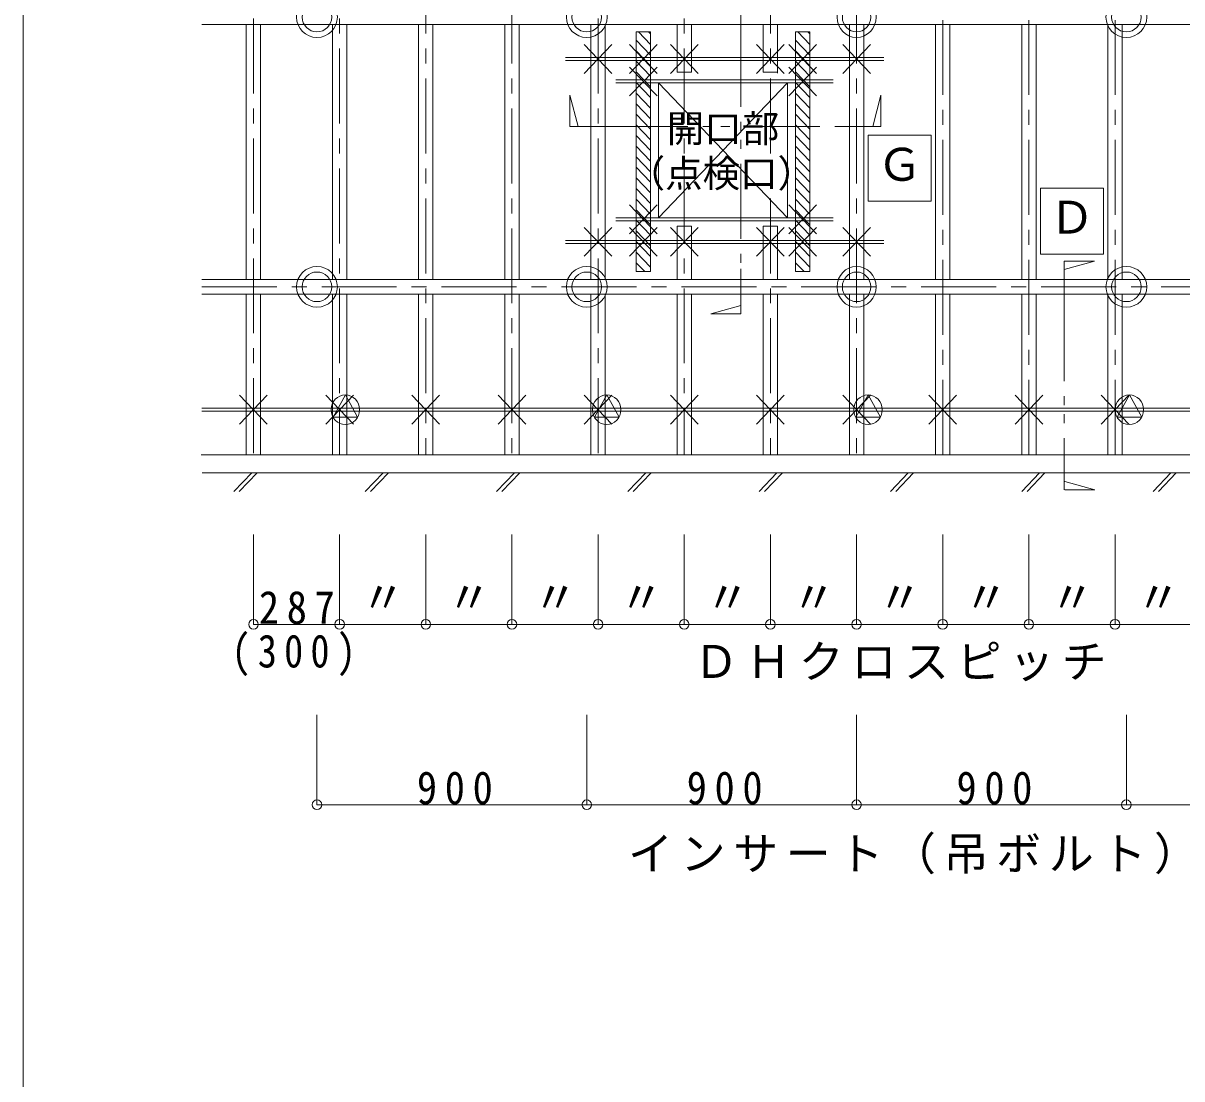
# Model space of a CAD drawing. Units: millimetres on the paper, enlarged 10 times, with parts at other scales. Extents: x -2077 to 2023, y -1433 to 1417.
# Drawn here: x -2077 to -1304, y -298 to 406 of the extents above; entities that cross this region are included whole.
import ezdxf
from ezdxf.enums import TextEntityAlignment as Align

# ---------------------------------------------------------------- set-up
doc = ezdxf.new("R2010")
doc.units = ezdxf.units.MM
doc.header["$LTSCALE"] = 10
doc.linetypes.add('CHAIN1', pattern=[8, 5, -1, 1, -1])
doc.linetypes.add('DOUBLE_CHAIN1', pattern=[8.8, 5, -1, 0.6, -0.6, 0.6, -1])
for name, color, linetype, lineweight in [('0-0_基本', 7, 'Continuous', 9), ('0-1_軸組', 7, 'Continuous', 9), ('0-2_インサート', 7, 'Continuous', 9), ('0-3_文字', 7, 'Continuous', 9), ('0-5_仕上', 7, 'Continuous', 9), ('F-0_図枠', 7, 'Continuous', 9)]:
    doc.layers.add(name, color=color, linetype=linetype, lineweight=lineweight)
doc.styles.add('ＭＳ ゴシック', font='')
doc.styles.get('ＭＳ ゴシック').set_extended_font_data('MS Gothic')

msp = doc.modelspace()

# ---------------------------------------------------------------- linework, layer by layer
at = {"layer": '0-0_基本', "color": 4, "linetype": 'CHAIN1'}
for p, q in [((-1463.94, 1048.28), (-1463.94, 118.28)), ((-1406.46, 1048.28), (-1406.46, 118.28)), ((-1348.98, 1048.28), (-1348.98, 118.28)), ((-1521.42, 989.28), (-1521.42, 118.28)), ((-1578.9, 929.28), (-1578.9, 118.28)), ((-1636.38, 869.28), (-1636.38, 118.28)), ((-1693.86, 809.28), (-1693.86, 118.28)), ((-1751.34, 749.28), (-1751.34, 118.28)), ((-1808.82, 689.28), (-1808.82, 118.28)), ((-1866.3, 629.28), (-1866.3, 118.28)), ((-1923.78, 569.28), (-1923.78, 118.28)), ((-1958.27, 230.28), (-904.47, 230.28))]:
    msp.add_line(p, q, dxfattribs=at)
at = {"layer": '0-0_基本'}
for p, q in [((-1703.09, 372.65), (-1684.63, 391.92)), ((-1703.09, 391.92), (-1684.63, 372.65)), ((-1672.91, 372.65), (-1654.46, 391.92)), ((-1672.91, 391.92), (-1654.46, 372.65)), ((-1645.61, 372.65), (-1627.15, 391.92)), ((-1645.61, 391.92), (-1627.15, 372.65)), ((-1588.13, 372.65), (-1569.67, 391.92)), ((-1588.13, 391.92), (-1569.67, 372.65)), ((-1566.58, 372.65), (-1548.12, 391.92)), ((-1566.58, 391.92), (-1548.12, 372.65)), ((-1530.65, 372.65), (-1512.19, 391.92)), ((-1530.65, 391.92), (-1512.19, 372.65)), ((-1715.7, 383.28), (-1503.22, 383.28)), ((-1715.7, 381.28), (-1503.22, 381.28)), ((-1658.89, 261.28), (-1658.89, 381.28)), ((-1552.56, 261.28), (-1552.56, 381.28)), ((-1664.06, 367.67), (-1672.91, 376.92)), ((-1654.46, 376.92), (-1662.98, 368.02)), ((-1566.58, 357.65), (-1548.12, 376.92)), ((-1566.58, 376.92), (-1548.12, 357.65)), ((-1682.09, 368.28), (-1536.98, 368.28)), ((-1682.09, 366.28), (-1536.98, 366.28)), ((-1663.44, 367.54), (-1672.91, 357.65)), ((-1654.46, 357.65), (-1663.69, 367.29)), ((-1654.46, 265.65), (-1672.91, 284.92)), ((-1654.46, 284.92), (-1672.91, 265.65)), ((-1566.58, 265.65), (-1548.12, 284.92)), ((-1566.58, 284.92), (-1548.12, 265.65)), ((-1682.09, 276.28), (-1536.98, 276.28)), ((-1682.09, 274.28), (-1536.98, 274.28)), ((-1703.09, 250.65), (-1684.63, 269.92)), ((-1703.09, 269.92), (-1684.63, 250.65)), ((-1672.91, 250.65), (-1654.46, 269.92)), ((-1672.91, 269.92), (-1654.46, 250.65)), ((-1645.61, 250.65), (-1627.15, 269.92)), ((-1645.61, 269.92), (-1627.15, 250.65)), ((-1588.13, 250.65), (-1569.67, 269.92)), ((-1588.13, 269.92), (-1569.67, 250.65)), ((-1566.58, 250.65), (-1548.12, 269.92)), ((-1566.58, 269.92), (-1548.12, 250.65)), ((-1530.65, 250.65), (-1512.19, 269.92)), ((-1530.65, 269.92), (-1512.19, 250.65)), ((-1715.7, 261.28), (-1503.22, 261.28)), ((-1715.7, 259.28), (-1503.22, 259.28)), ((-1933.01, 138.65), (-1914.55, 157.92)), ((-1933.01, 157.92), (-1914.55, 138.65)), ((-1875.53, 138.65), (-1857.07, 157.92)), ((-1875.53, 157.92), (-1857.07, 138.65)), ((-1818.05, 138.65), (-1799.59, 157.92)), ((-1818.05, 157.92), (-1799.59, 138.65)), ((-1760.57, 138.65), (-1742.11, 157.92)), ((-1760.57, 157.92), (-1742.11, 138.65)), ((-1703.09, 138.65), (-1684.63, 157.92)), ((-1703.09, 157.92), (-1684.63, 138.65)), ((-1645.61, 138.65), (-1627.15, 157.92)), ((-1645.61, 157.92), (-1627.15, 138.65)), ((-1588.13, 138.65), (-1569.67, 157.92)), ((-1588.13, 157.92), (-1569.67, 138.65)), ((-1530.65, 138.65), (-1512.19, 157.92)), ((-1530.65, 157.92), (-1512.19, 138.65)), ((-1473.17, 138.65), (-1454.71, 157.92)), ((-1473.17, 157.92), (-1454.71, 138.65)), ((-1415.69, 138.65), (-1397.23, 157.92)), ((-1415.69, 157.92), (-1397.23, 138.65)), ((-1358.21, 138.65), (-1339.75, 157.92)), ((-1358.21, 157.92), (-1339.75, 138.65)), ((-1958.27, 149.28), (-904.47, 149.28)), ((-1958.27, 147.28), (-904.47, 147.28)), ((-1936.95, 93.77), (-1924.96, 106.28)), ((-1933.38, 93.77), (-1921.4, 106.28)), ((-1849.33, 93.77), (-1837.35, 106.28)), ((-1845.77, 93.77), (-1833.78, 106.28)), ((-1761.72, 93.77), (-1749.73, 106.28)), ((-1758.15, 93.77), (-1746.16, 106.28)), ((-1674.1, 93.77), (-1662.12, 106.28)), ((-1670.53, 93.77), (-1658.55, 106.28)), ((-1586.49, 93.77), (-1574.5, 106.28)), ((-1582.92, 93.77), (-1570.93, 106.28)), ((-1498.87, 93.77), (-1486.89, 106.28)), ((-1495.3, 93.77), (-1483.32, 106.28)), ((-1411.26, 93.77), (-1399.27, 106.28)), ((-1407.69, 93.77), (-1395.7, 106.28)), ((-1323.64, 93.77), (-1311.66, 106.28)), ((-1320.07, 93.77), (-1308.09, 106.28))]:
    msp.add_line(p, q, dxfattribs=at)
for points in [[(-1958.59, 118.28), (-904.47, 118.28), (-904.47, 1048.28)], [(-892.47, 1048.28), (-892.47, 106.28), (-1958.08, 106.28)]]:
    msp.add_lwpolyline(points, dxfattribs=at)
at = {"layer": '0-1_軸組'}
for p, q in [((-904.47, 405.28), (-1958.27, 405.28)), ((-1928.57, 405.28), (-1928.57, 235.28)), ((-1918.99, 405.28), (-1918.99, 235.28)), ((-1871.09, 405.28), (-1871.09, 235.28)), ((-1861.51, 405.28), (-1861.51, 235.28)), ((-1813.61, 405.28), (-1813.61, 235.28)), ((-1804.03, 405.28), (-1804.03, 235.28)), ((-1756.13, 405.28), (-1756.13, 235.28)), ((-1746.55, 405.28), (-1746.55, 235.28)), ((-1698.65, 405.28), (-1698.65, 235.28)), ((-1689.07, 405.28), (-1689.07, 235.28)), ((-1641.17, 405.28), (-1641.17, 373.49)), ((-1631.59, 405.28), (-1631.59, 373.49)), ((-1583.69, 405.28), (-1583.69, 373.49)), ((-1574.11, 405.28), (-1574.11, 372.85)), ((-1526.21, 405.28), (-1526.21, 235.28)), ((-1516.63, 405.28), (-1516.63, 235.28)), ((-1468.73, 405.28), (-1468.73, 235.28)), ((-1459.15, 405.28), (-1459.15, 235.28)), ((-1411.25, 405.28), (-1411.25, 235.28)), ((-1401.67, 405.28), (-1401.67, 235.28)), ((-1353.77, 405.28), (-1353.77, 235.28)), ((-1344.19, 405.28), (-1344.19, 235.28)), ((-1668.47, 394.89), (-1658.89, 384.89)), ((-1666.99, 400.41), (-1658.89, 391.96)), ((-1660.21, 400.41), (-1658.89, 399.03)), ((-1562.14, 400.41), (-1552.56, 400.41)), ((-1562.14, 400.41), (-1562.14, 240.41)), ((-1562.14, 394.89), (-1552.56, 384.89)), ((-1560.65, 400.41), (-1552.56, 391.96)), ((-1553.87, 400.41), (-1552.56, 399.03)), ((-1552.56, 400.41), (-1552.56, 240.41)), ((-1668.47, 387.82), (-1658.89, 377.82)), ((-1562.14, 387.82), (-1552.56, 377.82)), ((-1668.47, 380.75), (-1658.89, 370.75)), ((-1562.14, 380.75), (-1552.56, 370.75)), ((-1668.47, 373.67), (-1658.89, 363.67)), ((-1641.17, 373.49), (-1631.59, 373.49)), ((-1583.69, 373.49), (-1574.11, 373.49)), ((-1562.14, 373.67), (-1552.56, 363.67)), ((-1668.47, 366.6), (-1658.89, 356.6)), ((-1562.14, 366.6), (-1552.56, 356.6)), ((-1668.47, 359.53), (-1658.89, 349.53)), ((-1562.14, 359.53), (-1552.56, 349.53)), ((-1668.47, 352.46), (-1658.89, 342.46)), ((-1562.14, 352.46), (-1552.56, 342.46)), ((-1668.47, 345.39), (-1658.89, 335.39)), ((-1562.14, 345.39), (-1552.56, 335.39)), ((-1668.47, 338.32), (-1658.89, 328.32)), ((-1562.14, 338.32), (-1552.56, 328.32)), ((-1668.47, 331.25), (-1658.89, 321.25)), ((-1562.14, 331.25), (-1552.56, 321.25)), ((-1668.47, 324.18), (-1658.89, 314.18)), ((-1668.47, 317.11), (-1658.89, 307.11)), ((-1562.14, 324.18), (-1552.56, 314.18)), ((-1562.14, 317.11), (-1552.56, 307.11)), ((-1668.47, 310.03), (-1658.89, 300.03)), ((-1562.14, 310.03), (-1552.56, 300.03)), ((-1668.47, 302.96), (-1658.89, 292.96)), ((-1562.14, 302.96), (-1552.56, 292.96)), ((-1668.47, 295.89), (-1658.89, 285.89)), ((-1562.14, 295.89), (-1552.56, 285.89)), ((-1668.47, 288.82), (-1658.89, 278.82)), ((-1562.14, 288.82), (-1552.56, 278.82)), ((-1668.47, 281.75), (-1658.89, 271.75)), ((-1562.14, 281.75), (-1552.56, 271.75)), ((-1668.47, 274.68), (-1658.89, 264.68)), ((-1641.17, 270.76), (-1641.17, 235.28)), ((-1641.17, 270.76), (-1631.59, 270.76)), ((-1631.59, 270.76), (-1631.59, 235.28)), ((-1583.69, 270.76), (-1583.69, 235.28)), ((-1583.69, 270.76), (-1574.11, 270.76)), ((-1574.11, 270.76), (-1574.11, 235.28)), ((-1562.14, 274.68), (-1552.56, 264.68)), ((-1668.47, 267.61), (-1658.89, 257.61)), ((-1562.14, 267.61), (-1552.56, 257.61)), ((-1668.47, 260.54), (-1658.89, 250.54)), ((-1562.14, 260.54), (-1552.56, 250.54)), ((-1668.47, 253.47), (-1658.89, 243.47)), ((-1562.14, 253.47), (-1552.56, 243.47)), ((-1668.47, 246.4), (-1662.74, 240.41)), ((-1668.47, 240.41), (-1658.89, 240.41)), ((-1562.14, 246.4), (-1556.4, 240.41)), ((-1562.14, 240.41), (-1552.56, 240.41)), ((-904.47, 235.28), (-1958.27, 235.28)), ((-904.47, 235.28), (-1958.27, 235.28)), ((-904.47, 225.28), (-1958.27, 225.28)), ((-904.47, 225.28), (-1958.27, 225.28)), ((-1928.57, 225.28), (-1928.57, 118.28)), ((-1918.99, 225.28), (-1918.99, 118.28)), ((-1871.09, 225.28), (-1871.09, 118.28)), ((-1861.51, 225.28), (-1861.51, 118.28)), ((-1813.61, 225.28), (-1813.61, 118.28)), ((-1804.03, 225.28), (-1804.03, 118.28)), ((-1756.13, 225.28), (-1756.13, 118.28)), ((-1746.55, 225.28), (-1746.55, 118.28)), ((-1698.65, 225.28), (-1698.65, 118.28)), ((-1689.07, 225.28), (-1689.07, 118.28)), ((-1641.17, 225.28), (-1641.17, 118.28)), ((-1631.59, 225.28), (-1631.59, 118.28)), ((-1583.69, 225.28), (-1583.69, 118.28)), ((-1574.11, 225.28), (-1574.11, 118.28)), ((-1526.21, 225.28), (-1526.21, 118.28)), ((-1516.63, 225.28), (-1516.63, 118.28)), ((-1468.73, 225.28), (-1468.73, 118.28)), ((-1459.15, 225.28), (-1459.15, 118.28)), ((-1411.25, 225.28), (-1411.25, 118.28)), ((-1401.67, 225.28), (-1401.67, 118.28)), ((-1353.77, 225.28), (-1353.77, 118.28)), ((-1344.19, 225.28), (-1344.19, 118.28))]:
    msp.add_line(p, q, dxfattribs=at)
msp.add_lwpolyline([(-1668.47, 240.41), (-1668.47, 400.41), (-1658.89, 400.41), (-1658.89, 240.41)], dxfattribs=at)
at = {"layer": '0-2_インサート'}
for p, q in [((-1862.47, 158.17), (-1870.67, 143.34)), ((-1854.27, 143.34), (-1862.47, 158.17)), ((-1688.11, 158.17), (-1696.32, 143.34)), ((-1679.91, 143.34), (-1688.11, 158.17)), ((-1513.76, 158.17), (-1521.96, 143.34)), ((-1505.55, 143.34), (-1513.76, 158.17)), ((-1339.4, 158.17), (-1347.61, 143.34)), ((-1331.2, 143.34), (-1339.4, 158.17)), ((-1870.67, 143.34), (-1854.27, 143.34)), ((-1696.32, 143.34), (-1679.91, 143.34)), ((-1521.96, 143.34), (-1505.55, 143.34)), ((-1347.61, 143.34), (-1331.2, 143.34))]:
    msp.add_line(p, q, dxfattribs=at)
for centre, radius in [((-1881.42, 410.28), 13.62), ((-1881.42, 410.28), 9.89), ((-1701.42, 410.28), 13.62), ((-1701.42, 410.28), 9.89), ((-1341.42, 410.28), 13.62), ((-1341.42, 410.28), 9.89), ((-1881.42, 230.28), 13.62), ((-1881.42, 230.28), 9.89), ((-1701.42, 230.28), 13.62), ((-1701.42, 230.28), 9.89), ((-1341.42, 230.28), 13.62), ((-1341.42, 230.28), 9.89)]:
    msp.add_circle(centre, radius, dxfattribs=at)
for centre, major_axis in [((-1521.42, 410.28), (0, 13.62)), ((-1521.42, 410.28), (0, 9.89)), ((-1521.42, 230.28), (0, 13.62)), ((-1521.42, 230.28), (0, 9.89)), ((-1862.47, 148.28), (0, 9.89)), ((-1688.11, 148.28), (0, 9.89)), ((-1513.76, 148.28), (0, 9.89)), ((-1339.4, 148.28), (0, 9.89))]:
    msp.add_ellipse(centre, major_axis=major_axis, ratio=0.958, dxfattribs=at)
at = {"layer": '0-3_文字'}
for p, q in [((-1598.52, 430.27), (-1598.52, 400.27)), ((-1712.62, 358.14), (-1707.25, 337.21)), ((-1712.62, 337.21), (-1712.62, 358.14)), ((-1505.13, 358.14), (-1510.5, 337.21)), ((-1505.13, 337.21), (-1505.13, 358.14)), ((-1712.62, 337.21), (-1683.88, 337.21)), ((-1505.13, 337.21), (-1533.87, 337.21)), ((-1513.76, 331.45), (-1471.61, 331.45)), ((-1513.76, 287.45), (-1513.76, 331.45)), ((-1471.61, 331.45), (-1471.61, 287.45)), ((-1398.8, 252.15), (-1398.8, 296.15)), ((-1398.8, 296.15), (-1356.65, 296.15)), ((-1356.65, 296.15), (-1356.65, 252.15)), ((-1471.61, 287.45), (-1513.76, 287.45)), ((-1356.65, 252.15), (-1398.8, 252.15)), ((-1382.81, 247.4), (-1382.81, 217.4)), ((-1598.52, 212.3), (-1598.52, 242.3)), ((-1618.56, 212.3), (-1598.52, 217.9)), ((-1598.52, 212.3), (-1618.56, 212.3)), ((-1382.81, 124.88), (-1382.81, 94.88)), ((-1362.44, 94.88), (-1382.49, 100.49)), ((-1382.49, 94.88), (-1362.44, 94.88)), ((-1923.78, 5.11), (-1923.78, 65.11)), ((-1866.3, 5.11), (-1866.3, 65.11)), ((-1808.82, 5.11), (-1808.82, 65.11)), ((-1751.34, 5.11), (-1751.34, 65.11)), ((-1693.86, 5.11), (-1693.86, 65.11)), ((-1636.38, 5.11), (-1636.38, 65.11)), ((-1578.9, 5.11), (-1578.9, 65.11)), ((-1521.42, 5.11), (-1521.42, 65.11)), ((-1463.94, 5.11), (-1463.94, 65.11)), ((-1406.46, 5.11), (-1406.46, 65.11)), ((-1348.98, 5.11), (-1348.98, 65.11)), ((-1866.3, 5.11), (-1866.3, 35.4)), ((-1923.78, 5.11), (-1866.3, 5.11)), ((-1866.3, 5.11), (-1808.82, 5.11)), ((-1808.82, 5.11), (-1751.34, 5.11)), ((-1751.34, 5.11), (-1693.86, 5.11)), ((-1693.86, 5.11), (-1636.38, 5.11)), ((-1636.38, 5.11), (-1578.9, 5.11)), ((-1578.9, 5.11), (-1521.42, 5.11)), ((-1521.42, 5.11), (-1463.94, 5.11)), ((-1463.94, 5.11), (-1406.46, 5.11)), ((-1406.46, 5.11), (-1348.98, 5.11)), ((-1348.98, 5.11), (-1291.5, 5.11)), ((-1881.42, -115.23), (-1881.42, -55.23)), ((-1701.42, -115.23), (-1701.42, -55.23)), ((-1521.42, -55.23), (-1521.42, -115.23)), ((-1341.42, -115.23), (-1341.42, -55.23)), ((-1881.42, -115.23), (-981.42, -115.23))]:
    msp.add_line(p, q, dxfattribs=at)
at = {"layer": '0-3_文字', "color": 4, "linetype": 'DOUBLE_CHAIN1'}
for p, q in [((-1598.52, 400.27), (-1598.52, 242.3)), ((-1683.88, 337.21), (-1533.87, 337.21)), ((-1382.81, 217.4), (-1382.81, 124.88))]:
    msp.add_line(p, q, dxfattribs=at)
at = {"layer": '0-3_文字'}
msp.add_lwpolyline([(-1382.81, 247.4), (-1362.76, 247.4), (-1382.81, 241.8)], dxfattribs=at)
for centre in [(-1923.78, 5.11), (-1866.3, 5.11), (-1808.82, 5.11), (-1751.34, 5.11), (-1693.86, 5.11), (-1636.38, 5.11), (-1578.9, 5.11), (-1521.42, 5.11), (-1463.94, 5.11), (-1406.46, 5.11), (-1348.98, 5.11), (-1881.42, -115.23), (-1701.42, -115.23), (-1521.42, -115.23), (-1341.42, -115.23)]:
    msp.add_circle(centre, 3.19, dxfattribs=at)
at = {"layer": '0-5_仕上'}
for p, q in [((-1658.89, 366.28), (-1562.14, 366.28)), ((-1653.63, 276.28), (-1567.41, 366.28)), ((-1567.41, 366.28), (-1567.41, 276.28)), ((-1562.14, 276.28), (-1658.89, 276.28)), ((-1567.41, 276.28), (-1653.63, 276.28))]:
    msp.add_line(p, q, dxfattribs=at)
msp.add_lwpolyline([(-1653.63, 276.28), (-1653.63, 366.28), (-1567.41, 276.28)], dxfattribs=at)
at = {"layer": 'F-0_図枠'}
msp.add_line((-2077.43, -1432.82), (-2077.43, 1417.18), dxfattribs=at)

# ---------------------------------------------------------------- texts
at = {"layer": '0-3_文字', "style": 'ＭＳ ゴシック'}
for s, height, p in [('開口部', 18.33, (-1648.02, 321.28)), ('（点検口）', 18.33, (-1674.15, 291.28)), ('Ｇ', 21.99, (-1507.68, 294.45)), ('Ｄ', 21.99, (-1392.72, 259.15)), ('〃', 21.99, (-1852.42, 5.67)), ('〃', 21.99, (-1794.94, 5.67)), ('〃', 21.99, (-1737.46, 5.67)), ('〃', 21.99, (-1679.98, 5.67)), ('〃', 21.99, (-1622.5, 5.67)), ('〃', 21.99, (-1565.02, 5.67)), ('〃', 21.99, (-1507.54, 5.67)), ('〃', 21.99, (-1450.06, 5.67)), ('〃', 21.99, (-1392.58, 5.67)), ('〃', 21.99, (-1335.1, 5.67))]:
    msp.add_text(s, height=height, dxfattribs=at).set_placement(p, align=Align.BOTTOM_LEFT)
at = {"layer": '0-3_文字', "char_height": 21.99, "attachment_point": 7, "style": 'ＭＳ ゴシック'}
for s, insert in [('\\T1.38;\\W0.9;287', (-1920.16, 5.11)), ('\\T1.38;\\W0.85;(300)', (-1938.42, -29.52)), ('\\T1.17;ＤＨクロスピッチ', (-1630.18, -32.9)), ('\\T1.38;\\W0.9;900', (-1814.74, -115.23)), ('\\T1.38;\\W0.9;900', (-1634.74, -115.23)), ('\\T1.38;\\W0.9;900', (-1454.74, -115.23)), ('\\T1.17;インサート（吊ボルト）ピッチ', (-1673.92, -161.64))]:
    msp.add_mtext(s, dxfattribs=dict(at, insert=insert))

doc.saveas('drawing.dxf')
